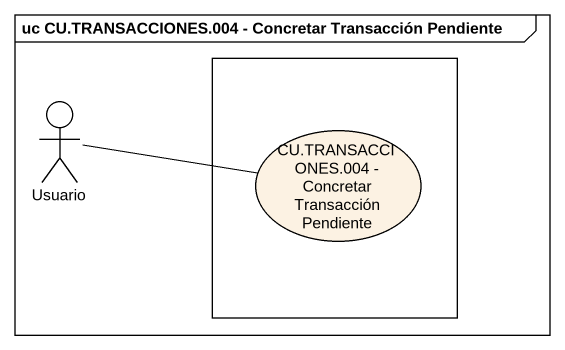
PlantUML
@startuml
mainframe uc CU.TRANSACCIONES.004 - Concretar Transacción Pendiente
actor Usuario
rectangle " " as rectangle1 {
  usecase "CU.TRANSACCIONES.004 - Concretar Transacción Pendiente" as CU_TRANSACCIONES_004
}
Usuario -right- CU_TRANSACCIONES_004
@enduml
